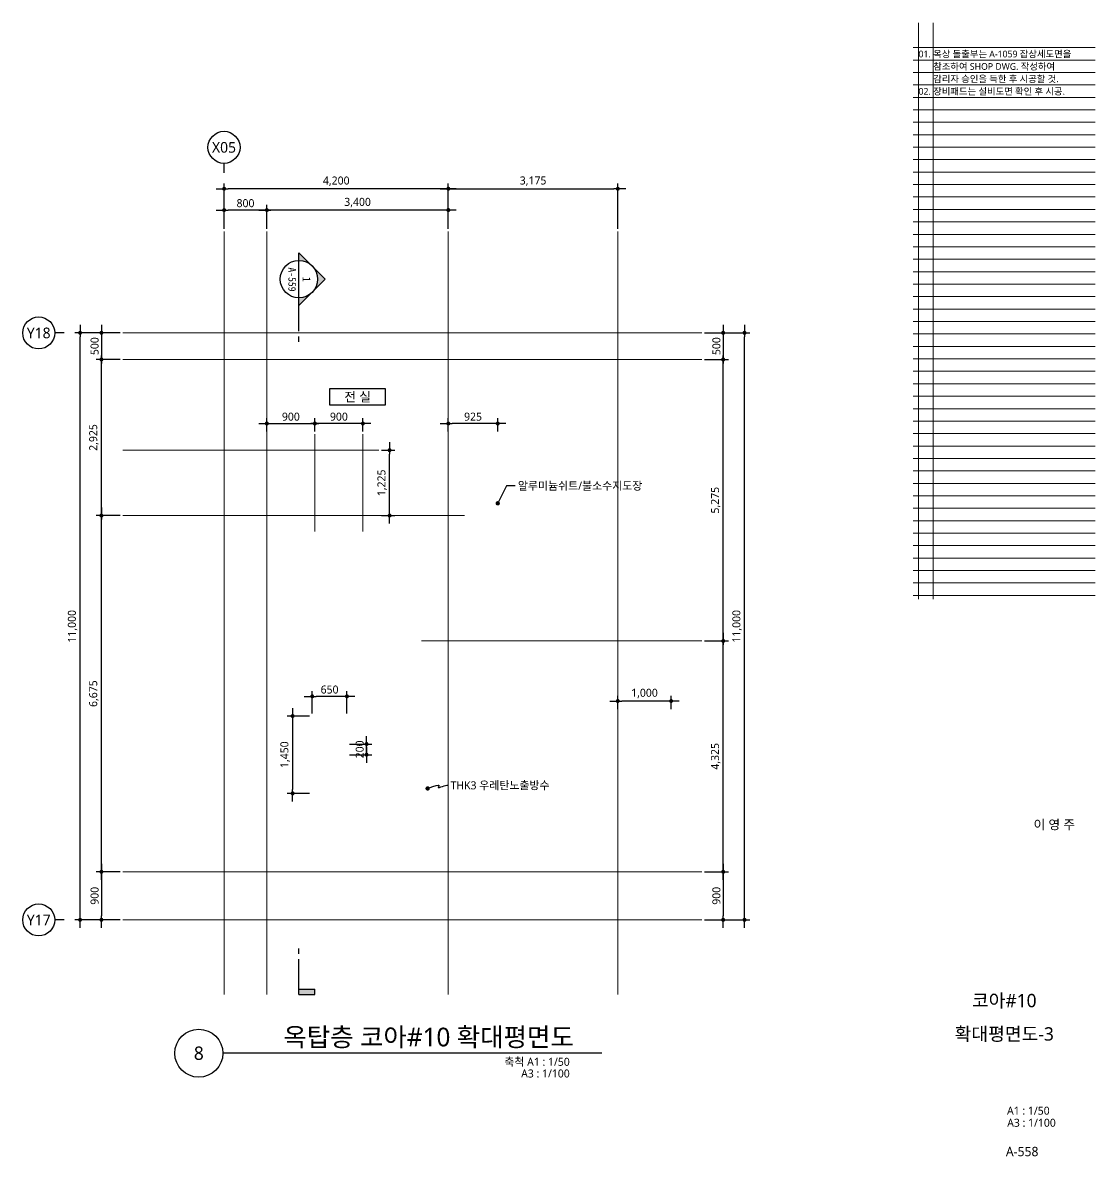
# Model space of a CAD drawing. Header units: millimetres. Extents: x 1467181 to 1850972, y 836037 to 895281.
# Drawn here: x 1569640 to 1589737, y 836037 to 857281 of the extents above; entities that cross this region are included whole.
import ezdxf
from ezdxf.enums import TextEntityAlignment as Align

# ---------------------------------------------------------------- set-up
doc = ezdxf.new("R2010")
doc.units = ezdxf.units.MM
doc.header["$MEASUREMENT"] = 0
doc.linetypes.add('CEN', pattern=[62, 60, -1, 0, -1])
doc.layers.get('0').update_dxf_attribs({"linetype": 'CONTINUOUS'})
for name, color, linetype, lineweight in [('A-AXIS-BUBL', 7, 'CONTINUOUS', 25), ('A-BORD-TEXT', 3, 'CONTINUOUS', 25), ('A-CNTL', 1, 'CEN', 15), ('A-DIMS', 7, 'CONTINUOUS', 25), ('A-MKXS-LEAD', 7, 'CONTINUOUS', 25), ('A-MKXS-MAK1', 3, 'CONTINUOUS', 25), ('A-MKXS-TEXT1', 3, 'CONTINUOUS', 25), ('A-MKXS-TEXT2', 7, 'CONTINUOUS', 25), ('A-MKXX-NAME', 3, 'CONTINUOUS', 25), ('A-MKXX-SYMB', 7, 'CONTINUOUS', 25), ('A-XXXX-SYMB', 7, 'CONTINUOUS', 25), ('A-XXXX-TXT1', 3, 'CONTINUOUS', 25), ('A-XXXX-TXT2', 3, 'CONTINUOUS', 25)]:
    doc.layers.add(name, color=color, linetype=linetype, lineweight=lineweight)
doc.layers.add('A-XXXX-NPLT', color=144, linetype='CONTINUOUS', lineweight=15, plot=False)
doc.styles.add('HY울릉도L', font='')
doc.styles.add('돋움체', font='')
doc.styles.add('맑은 고딕', font='malgun.ttf')
doc.styles.add('맑은고딕', font='malgun.ttf')
doc.styles.get('HY울릉도L').set_extended_font_data('HYwulM')
doc.styles.get('돋움체').set_extended_font_data('DotumChe')
doc.dimstyles.new('CDIM', dxfattribs={"dimtxt": 3, "dimasz": 1.5, "dimexe": 2, "dimexo": 1, "dimgap": 1, "dimtad": 1, "dimdec": 0, "dimrnd": 0.5, "dimzin": 0, "dimdsep": 32, "dimlunit": 6, "dimtxsty": 'HY울릉도L', "dimblk1": '_CIDOT', "dimblk2": '_CIDOT', "dimsah": 1, "dimcen": 5.5, "dimclrd": 2, "dimclre": 2, "dimclrt": 7, "dimadec": 0, "dimazin": 0, "dimtfac": 1, "dimtdec": 0, "dimtix": 1, "dimtmove": 2, "dimatfit": 1, "dimldrblk": '_CIDOT', "dimfxl": 1, "dimtolj": 1, "dimtzin": 0, "dimlwd": -1, "dimarcsym": 0})

# ---------------------------------------------------------------- blocks, each defined once
blk = doc.blocks.new('_CIDOT')
at = {"color": 0, "linetype": 'ByBlock'}
blk.add_line((2, 0), (-1, 0), dxfattribs=at)
at = {"color": 0, "linetype": 'ByBlock', "const_width": 0.5}
blk.add_lwpolyline([(-0.25, 0, 1), (0.25, 0, 1)], format="xyb", close=True, dxfattribs=at)
blk = doc.blocks.new('*D843')
at = {"layer": 'A-DIMS', "lineweight": -2, "transparency": 16777216}
for p, q in [((1574215, 853419), (1574215, 853869)), ((1577615, 853419), (1577615, 853869))]:
    blk.add_line(p, q, dxfattribs=at)
at = {"layer": 'A-DIMS', "transparency": 16777216}
blk.add_line((1577540, 853769), (1574290, 853769), dxfattribs=at)
at = {"layer": 'A-DIMS', "transparency": 16777216, "xscale": 75, "yscale": 75, "zscale": 75, "rotation": 180}
blk.add_blockref('_CIDOT', (1574215, 853769), dxfattribs=at)
at = {"layer": 'A-DIMS', "transparency": 16777216, "xscale": 75, "yscale": 75, "zscale": 75}
blk.add_blockref('_CIDOT', (1577615, 853769), dxfattribs=at)
at = {"layer": 'A-DIMS', "color": 3, "transparency": 16777216, "insert": (1575915, 853909), "char_height": 150, "attachment_point": 5, "style": '맑은고딕'}
blk.add_mtext('\\A1;3,400', dxfattribs=at)
blk = doc.blocks.new('*D844')
at = {"layer": 'A-DIMS', "lineweight": -2, "transparency": 16777216}
for p, q in [((1571465, 841369), (1571015, 841369)), ((1571465, 840469), (1571015, 840469))]:
    blk.add_line(p, q, dxfattribs=at)
at = {"layer": 'A-DIMS', "transparency": 16777216}
blk.add_line((1571115, 841294), (1571115, 840544), dxfattribs=at)
at = {"layer": 'A-DIMS', "transparency": 16777216, "xscale": 75, "yscale": 75, "zscale": 75}
for p, rotation in [((1571115, 841369), 90), ((1571115, 840469), 270)]:
    blk.add_blockref('_CIDOT', p, dxfattribs=dict(at, rotation=rotation))
at = {"layer": 'A-DIMS', "color": 3, "transparency": 16777216, "insert": (1570988, 840919), "char_height": 150, "attachment_point": 5, "rotation": 90, "style": '맑은고딕'}
blk.add_mtext('\\A1;900', dxfattribs=at)
blk = doc.blocks.new('*D845')
at = {"layer": 'A-DIMS', "lineweight": -2, "transparency": 16777216}
for p, q in [((1573415, 853419), (1573415, 853869)), ((1574215, 853419), (1574215, 853869))]:
    blk.add_line(p, q, dxfattribs=at)
at = {"layer": 'A-DIMS', "transparency": 16777216}
blk.add_line((1574140, 853769), (1573490, 853769), dxfattribs=at)
at = {"layer": 'A-DIMS', "transparency": 16777216, "xscale": 75, "yscale": 75, "zscale": 75, "rotation": 180}
blk.add_blockref('_CIDOT', (1573415, 853769), dxfattribs=at)
at = {"layer": 'A-DIMS', "transparency": 16777216, "xscale": 75, "yscale": 75, "zscale": 75}
blk.add_blockref('_CIDOT', (1574215, 853769), dxfattribs=at)
at = {"layer": 'A-DIMS', "color": 3, "transparency": 16777216, "insert": (1573815, 853897), "char_height": 150, "attachment_point": 5, "style": '맑은고딕'}
blk.add_mtext('\\A1;800', dxfattribs=at)
blk = doc.blocks.new('*D846')
at = {"layer": 'A-DIMS', "lineweight": -2, "transparency": 16777216}
for p, q in [((1573415, 853419), (1573415, 854269)), ((1577615, 853419), (1577615, 854269))]:
    blk.add_line(p, q, dxfattribs=at)
at = {"layer": 'A-DIMS', "transparency": 16777216}
blk.add_line((1577540, 854169), (1573490, 854169), dxfattribs=at)
at = {"layer": 'A-DIMS', "transparency": 16777216, "xscale": 75, "yscale": 75, "zscale": 75, "rotation": 180}
blk.add_blockref('_CIDOT', (1573415, 854169), dxfattribs=at)
at = {"layer": 'A-DIMS', "transparency": 16777216, "xscale": 75, "yscale": 75, "zscale": 75}
blk.add_blockref('_CIDOT', (1577615, 854169), dxfattribs=at)
at = {"layer": 'A-DIMS', "color": 3, "transparency": 16777216, "insert": (1575515, 854309), "char_height": 150, "attachment_point": 5, "style": '맑은고딕'}
blk.add_mtext('\\A1;4,200', dxfattribs=at)
blk = doc.blocks.new('*D847')
at = {"layer": 'A-DIMS', "lineweight": -2, "transparency": 16777216}
for p, q in [((1571465, 851469), (1570615, 851469)), ((1571465, 840469), (1570615, 840469))]:
    blk.add_line(p, q, dxfattribs=at)
at = {"layer": 'A-DIMS', "transparency": 16777216}
blk.add_line((1570715, 840544), (1570715, 851394), dxfattribs=at)
at = {"layer": 'A-DIMS', "transparency": 16777216, "xscale": 75, "yscale": 75, "zscale": 75}
for p, rotation in [((1570715, 851469), 90), ((1570715, 840469), 270)]:
    blk.add_blockref('_CIDOT', p, dxfattribs=dict(at, rotation=rotation))
at = {"layer": 'A-DIMS', "color": 3, "transparency": 16777216, "insert": (1570575, 845969), "char_height": 150, "attachment_point": 5, "rotation": 90, "style": '맑은고딕'}
blk.add_mtext('\\A1;11,000', dxfattribs=at)
blk = doc.blocks.new('*D848')
at = {"layer": 'A-DIMS', "lineweight": -2, "transparency": 16777216}
for p, q in [((1571465, 851469), (1571015, 851469)), ((1571465, 850969), (1571015, 850969))]:
    blk.add_line(p, q, dxfattribs=at)
at = {"layer": 'A-DIMS', "transparency": 16777216}
blk.add_line((1571115, 851394), (1571115, 851044), dxfattribs=at)
at = {"layer": 'A-DIMS', "transparency": 16777216, "xscale": 75, "yscale": 75, "zscale": 75}
for p, rotation in [((1571115, 851469), 90), ((1571115, 850969), 270)]:
    blk.add_blockref('_CIDOT', p, dxfattribs=dict(at, rotation=rotation))
at = {"layer": 'A-DIMS', "color": 3, "transparency": 16777216, "insert": (1570988, 851219), "char_height": 150, "attachment_point": 5, "rotation": 90, "style": '맑은고딕'}
blk.add_mtext('\\A1;500', dxfattribs=at)
blk = doc.blocks.new('*D849')
at = {"layer": 'A-DIMS', "lineweight": -2, "transparency": 16777216}
for p, q in [((1571465, 848044), (1571015, 848044)), ((1571465, 841369), (1571015, 841369))]:
    blk.add_line(p, q, dxfattribs=at)
at = {"layer": 'A-DIMS', "transparency": 16777216}
blk.add_line((1571115, 841444), (1571115, 847969), dxfattribs=at)
at = {"layer": 'A-DIMS', "transparency": 16777216, "xscale": 75, "yscale": 75, "zscale": 75}
for p, rotation in [((1571115, 848044), 90), ((1571115, 841369), 270)]:
    blk.add_blockref('_CIDOT', p, dxfattribs=dict(at, rotation=rotation))
at = {"layer": 'A-DIMS', "color": 3, "transparency": 16777216, "insert": (1570975, 844707), "char_height": 150, "attachment_point": 5, "rotation": 90, "style": '맑은고딕'}
blk.add_mtext('\\A1;6,675', dxfattribs=at)
blk = doc.blocks.new('*D850')
at = {"layer": 'A-DIMS', "lineweight": -2, "transparency": 16777216}
for p, q in [((1571465, 850969), (1571015, 850969)), ((1571465, 848044), (1571015, 848044))]:
    blk.add_line(p, q, dxfattribs=at)
at = {"layer": 'A-DIMS', "transparency": 16777216}
blk.add_line((1571115, 848119), (1571115, 850894), dxfattribs=at)
at = {"layer": 'A-DIMS', "transparency": 16777216, "xscale": 75, "yscale": 75, "zscale": 75}
for p, rotation in [((1571115, 850969), 90), ((1571115, 848044), 270)]:
    blk.add_blockref('_CIDOT', p, dxfattribs=dict(at, rotation=rotation))
at = {"layer": 'A-DIMS', "color": 3, "transparency": 16777216, "insert": (1570975, 849507), "char_height": 150, "attachment_point": 5, "rotation": 90, "style": '맑은고딕'}
blk.add_mtext('\\A1;2,925', dxfattribs=at)
blk = doc.blocks.new('*D851')
at = {"layer": 'A-DIMS', "lineweight": -2, "transparency": 16777216}
for p, q in [((1575115, 849619), (1575115, 849869)), ((1576015, 849619), (1576015, 849869))]:
    blk.add_line(p, q, dxfattribs=at)
at = {"layer": 'A-DIMS', "transparency": 16777216}
blk.add_line((1575940, 849769), (1575190, 849769), dxfattribs=at)
at = {"layer": 'A-DIMS', "transparency": 16777216, "xscale": 75, "yscale": 75, "zscale": 75, "rotation": 180}
blk.add_blockref('_CIDOT', (1575115, 849769), dxfattribs=at)
at = {"layer": 'A-DIMS', "transparency": 16777216, "xscale": 75, "yscale": 75, "zscale": 75}
blk.add_blockref('_CIDOT', (1576015, 849769), dxfattribs=at)
at = {"layer": 'A-DIMS', "color": 3, "transparency": 16777216, "insert": (1575565, 849897), "char_height": 150, "attachment_point": 5, "style": '맑은고딕'}
blk.add_mtext('\\A1;900', dxfattribs=at)
blk = doc.blocks.new('*D852')
at = {"layer": 'A-DIMS', "lineweight": -2, "transparency": 16777216}
for p, q in [((1574215, 849619), (1574215, 849869)), ((1575115, 849619), (1575115, 849869))]:
    blk.add_line(p, q, dxfattribs=at)
at = {"layer": 'A-DIMS', "transparency": 16777216}
blk.add_line((1574290, 849769), (1575040, 849769), dxfattribs=at)
at = {"layer": 'A-DIMS', "transparency": 16777216, "xscale": 75, "yscale": 75, "zscale": 75, "rotation": 180}
blk.add_blockref('_CIDOT', (1574215, 849769), dxfattribs=at)
at = {"layer": 'A-DIMS', "transparency": 16777216, "xscale": 75, "yscale": 75, "zscale": 75}
blk.add_blockref('_CIDOT', (1575115, 849769), dxfattribs=at)
at = {"layer": 'A-DIMS', "color": 3, "transparency": 16777216, "insert": (1574665, 849897), "char_height": 150, "attachment_point": 5, "style": '맑은고딕'}
blk.add_mtext('\\A1;900', dxfattribs=at)
blk = doc.blocks.new('*D853')
at = {"layer": 'A-DIMS', "lineweight": -2, "transparency": 16777216}
for p, q in [((1576365, 849269), (1576615, 849269)), ((1576365, 848044), (1576615, 848044))]:
    blk.add_line(p, q, dxfattribs=at)
at = {"layer": 'A-DIMS', "transparency": 16777216}
blk.add_line((1576515, 848119), (1576515, 849194), dxfattribs=at)
at = {"layer": 'A-DIMS', "transparency": 16777216, "xscale": 75, "yscale": 75, "zscale": 75}
for p, rotation in [((1576515, 849269), 90), ((1576515, 848044), 270)]:
    blk.add_blockref('_CIDOT', p, dxfattribs=dict(at, rotation=rotation))
at = {"layer": 'A-DIMS', "color": 3, "transparency": 16777216, "insert": (1576375, 848657), "char_height": 150, "attachment_point": 5, "rotation": 90, "style": '맑은고딕'}
blk.add_mtext('\\A1;1,225', dxfattribs=at)
blk = doc.blocks.new('*D854')
at = {"layer": 'A-DIMS', "lineweight": -2, "transparency": 16777216}
for p, q in [((1582415, 841369), (1582865, 841369)), ((1582415, 840469), (1582865, 840469))]:
    blk.add_line(p, q, dxfattribs=at)
at = {"layer": 'A-DIMS', "transparency": 16777216}
blk.add_line((1582765, 841294), (1582765, 840544), dxfattribs=at)
at = {"layer": 'A-DIMS', "transparency": 16777216, "xscale": 75, "yscale": 75, "zscale": 75}
for p, rotation in [((1582765, 841369), 90), ((1582765, 840469), 270)]:
    blk.add_blockref('_CIDOT', p, dxfattribs=dict(at, rotation=rotation))
at = {"layer": 'A-DIMS', "color": 3, "transparency": 16777216, "insert": (1582638, 840919), "char_height": 150, "attachment_point": 5, "rotation": 90, "style": '맑은고딕'}
blk.add_mtext('\\A1;900', dxfattribs=at)
blk = doc.blocks.new('*D855')
at = {"layer": 'A-DIMS', "lineweight": -2, "transparency": 16777216}
for p, q in [((1582415, 851469), (1583265, 851469)), ((1582415, 840469), (1583265, 840469))]:
    blk.add_line(p, q, dxfattribs=at)
at = {"layer": 'A-DIMS', "transparency": 16777216}
blk.add_line((1583165, 840544), (1583165, 851394), dxfattribs=at)
at = {"layer": 'A-DIMS', "transparency": 16777216, "xscale": 75, "yscale": 75, "zscale": 75}
for p, rotation in [((1583165, 851469), 90), ((1583165, 840469), 270)]:
    blk.add_blockref('_CIDOT', p, dxfattribs=dict(at, rotation=rotation))
at = {"layer": 'A-DIMS', "color": 3, "transparency": 16777216, "insert": (1583025, 845969), "char_height": 150, "attachment_point": 5, "rotation": 90, "style": '맑은고딕'}
blk.add_mtext('\\A1;11,000', dxfattribs=at)
blk = doc.blocks.new('*D856')
at = {"layer": 'A-DIMS', "lineweight": -2, "transparency": 16777216}
for p, q in [((1582415, 851469), (1582865, 851469)), ((1582415, 850969), (1582865, 850969))]:
    blk.add_line(p, q, dxfattribs=at)
at = {"layer": 'A-DIMS', "transparency": 16777216}
blk.add_line((1582765, 851394), (1582765, 851044), dxfattribs=at)
at = {"layer": 'A-DIMS', "transparency": 16777216, "xscale": 75, "yscale": 75, "zscale": 75}
for p, rotation in [((1582765, 851469), 90), ((1582765, 850969), 270)]:
    blk.add_blockref('_CIDOT', p, dxfattribs=dict(at, rotation=rotation))
at = {"layer": 'A-DIMS', "color": 3, "transparency": 16777216, "insert": (1582638, 851219), "char_height": 150, "attachment_point": 5, "rotation": 90, "style": '맑은고딕'}
blk.add_mtext('\\A1;500', dxfattribs=at)
blk = doc.blocks.new('*D857')
at = {"layer": 'A-DIMS', "lineweight": -2, "transparency": 16777216}
for p, q in [((1582415, 845694), (1582865, 845694)), ((1582415, 841369), (1582865, 841369))]:
    blk.add_line(p, q, dxfattribs=at)
at = {"layer": 'A-DIMS', "transparency": 16777216}
blk.add_line((1582765, 841444), (1582765, 845619), dxfattribs=at)
at = {"layer": 'A-DIMS', "transparency": 16777216, "xscale": 75, "yscale": 75, "zscale": 75}
for p, rotation in [((1582765, 845694), 90), ((1582765, 841369), 270)]:
    blk.add_blockref('_CIDOT', p, dxfattribs=dict(at, rotation=rotation))
at = {"layer": 'A-DIMS', "color": 3, "transparency": 16777216, "insert": (1582625, 843532), "char_height": 150, "attachment_point": 5, "rotation": 90, "style": '맑은고딕'}
blk.add_mtext('\\A1;4,325', dxfattribs=at)
blk = doc.blocks.new('*D858')
at = {"layer": 'A-DIMS', "lineweight": -2, "transparency": 16777216}
for p, q in [((1582415, 850969), (1582865, 850969)), ((1582415, 845694), (1582865, 845694))]:
    blk.add_line(p, q, dxfattribs=at)
at = {"layer": 'A-DIMS', "transparency": 16777216}
blk.add_line((1582765, 845769), (1582765, 850894), dxfattribs=at)
at = {"layer": 'A-DIMS', "transparency": 16777216, "xscale": 75, "yscale": 75, "zscale": 75}
for p, rotation in [((1582765, 850969), 90), ((1582765, 845694), 270)]:
    blk.add_blockref('_CIDOT', p, dxfattribs=dict(at, rotation=rotation))
at = {"layer": 'A-DIMS', "color": 3, "transparency": 16777216, "insert": (1582625, 848332), "char_height": 150, "attachment_point": 5, "rotation": 90, "style": '맑은고딕'}
blk.add_mtext('\\A1;5,275', dxfattribs=at)
blk = doc.blocks.new('*D859')
at = {"layer": 'A-DIMS', "lineweight": -2, "transparency": 16777216}
for p, q in [((1577615, 853419), (1577615, 854269)), ((1580790, 853419), (1580790, 854269))]:
    blk.add_line(p, q, dxfattribs=at)
at = {"layer": 'A-DIMS', "transparency": 16777216}
blk.add_line((1577690, 854169), (1580715, 854169), dxfattribs=at)
at = {"layer": 'A-DIMS', "transparency": 16777216, "xscale": 75, "yscale": 75, "zscale": 75, "rotation": 180}
blk.add_blockref('_CIDOT', (1577615, 854169), dxfattribs=at)
at = {"layer": 'A-DIMS', "transparency": 16777216, "xscale": 75, "yscale": 75, "zscale": 75}
blk.add_blockref('_CIDOT', (1580790, 854169), dxfattribs=at)
at = {"layer": 'A-DIMS', "color": 3, "transparency": 16777216, "insert": (1579203, 854310), "char_height": 150, "attachment_point": 5, "style": '맑은고딕'}
blk.add_mtext('\\A1;3,175', dxfattribs=at)
blk = doc.blocks.new('CORE 10- 단면')
at = {"layer": 'A-MKXS-MAK1'}
blk.add_hatch(color=256, dxfattribs=at).paths.add_polyline_path([(22637, 13298), (22637, 13398), (22937, 13398), (22937, 13298)])
h = blk.add_hatch(color=256, dxfattribs=at)
h.paths.add_polyline_path([(22442, -7), (22690, 241, 0.414214), (22690, -254)])
h.paths.add_polyline_path([(22690, 241), (22937, 488), (22937, 343, 0.198912)])
h.paths.add_polyline_path([(22690, -254, 0.198912), (22937, -357), (22937, -502)])
for p, q in [((22637, 13398), (22637, 13298)), ((22937, 13398), (22637, 13398)), ((22937, 13398), (22937, 12735)), ((22937, 13298), (22637, 13298)), ((22937, 12635), (22937, 12535)), ((22937, 1166), (22937, 1066)), ((22937, 966), (22937, -502)), ((22937, 488), (22442, -7)), ((22937, -502), (22442, -7))]:
    blk.add_line(p, q, dxfattribs=at)
blk.add_circle((22937, -7), 350, dxfattribs=at)
at = {"layer": 'A-MKXS-TEXT2', "style": '돋움체'}
for s, height, p in [('A-559', 140, (23065, 0)), ('1', 150, (22793, -2))]:
    blk.add_text(s, height=height, rotation=90, dxfattribs=at).set_placement(p, align=Align.MIDDLE)
blk = doc.blocks.new('*D869')
at = {"layer": 'A-DIMS', "lineweight": -2, "transparency": 16777216}
for p, q in [((1577615, 849619), (1577615, 849869)), ((1578540, 849619), (1578540, 849869))]:
    blk.add_line(p, q, dxfattribs=at)
at = {"layer": 'A-DIMS', "transparency": 16777216}
blk.add_line((1578465, 849769), (1577690, 849769), dxfattribs=at)
at = {"layer": 'A-DIMS', "transparency": 16777216, "xscale": 75, "yscale": 75, "zscale": 75, "rotation": 180}
blk.add_blockref('_CIDOT', (1577615, 849769), dxfattribs=at)
at = {"layer": 'A-DIMS', "transparency": 16777216, "xscale": 75, "yscale": 75, "zscale": 75}
blk.add_blockref('_CIDOT', (1578540, 849769), dxfattribs=at)
at = {"layer": 'A-DIMS', "color": 3, "transparency": 16777216, "insert": (1578078, 849897), "char_height": 150, "attachment_point": 5, "style": '맑은고딕'}
blk.add_mtext('\\A1;925', dxfattribs=at)
blk = doc.blocks.new('*D870')
at = {"layer": 'A-DIMS', "lineweight": -2, "transparency": 16777216}
for p, q in [((1580790, 844419), (1580790, 844669)), ((1581790, 844419), (1581790, 844669))]:
    blk.add_line(p, q, dxfattribs=at)
at = {"layer": 'A-DIMS', "transparency": 16777216}
blk.add_line((1581715, 844569), (1580865, 844569), dxfattribs=at)
at = {"layer": 'A-DIMS', "transparency": 16777216, "xscale": 75, "yscale": 75, "zscale": 75, "rotation": 180}
blk.add_blockref('_CIDOT', (1580790, 844569), dxfattribs=at)
at = {"layer": 'A-DIMS', "transparency": 16777216, "xscale": 75, "yscale": 75, "zscale": 75}
blk.add_blockref('_CIDOT', (1581790, 844569), dxfattribs=at)
at = {"layer": 'A-DIMS', "color": 3, "transparency": 16777216, "insert": (1581290, 844710), "char_height": 150, "attachment_point": 5, "style": '맑은고딕'}
blk.add_mtext('\\A1;1,000', dxfattribs=at)
blk = doc.blocks.new('NOTE(220317)')
at = {"layer": 'A-XXXX-NPLT'}
for p, q in [((1010649.8, 179732.7), (1010649.8, 175412.7)), ((1010759.8, 179732.7), (1010759.8, 175412.7)), ((1010609.8, 179546.1), (1011974.8, 179546.1)), ((1010609.8, 179452.7), (1011974.8, 179452.7)), ((1010609.8, 179359.4), (1011974.8, 179359.4)), ((1010609.8, 179266.1), (1011974.8, 179266.1)), ((1010609.8, 179172.7), (1011974.8, 179172.7)), ((1010609.8, 179079.4), (1011974.8, 179079.4)), ((1010609.8, 178986.1), (1011974.8, 178986.1)), ((1010609.8, 178892.7), (1011974.8, 178892.7)), ((1010609.8, 178799.4), (1011974.8, 178799.4)), ((1010609.8, 178706.1), (1011974.8, 178706.1)), ((1010609.8, 178612.7), (1011974.8, 178612.7)), ((1010609.8, 178519.4), (1011974.8, 178519.4)), ((1010609.8, 178426.1), (1011974.8, 178426.1)), ((1010609.8, 178332.7), (1011974.8, 178332.7)), ((1010609.8, 178239.4), (1011974.8, 178239.4)), ((1010609.8, 178146.1), (1011974.8, 178146.1)), ((1010609.8, 178052.7), (1011974.8, 178052.7)), ((1010609.8, 177959.4), (1011974.8, 177959.4)), ((1010609.8, 177866.1), (1011974.8, 177866.1)), ((1010609.8, 177772.7), (1011974.8, 177772.7)), ((1010609.8, 177679.4), (1011974.8, 177679.4)), ((1010609.8, 177586.1), (1011974.8, 177586.1)), ((1010609.8, 177492.7), (1011974.8, 177492.7)), ((1010609.8, 177399.4), (1011974.8, 177399.4)), ((1010609.8, 177306.1), (1011974.8, 177306.1)), ((1010609.8, 177212.7), (1011974.8, 177212.7)), ((1010609.8, 177119.4), (1011974.8, 177119.4)), ((1010609.8, 177026.1), (1011974.8, 177026.1)), ((1010609.8, 176932.7), (1011974.8, 176932.7)), ((1010609.8, 176839.4), (1011974.8, 176839.4)), ((1010609.8, 176746.1), (1011974.8, 176746.1)), ((1010609.8, 176652.7), (1011974.8, 176652.7)), ((1010609.8, 176559.4), (1011974.8, 176559.4)), ((1010609.8, 176466.1), (1011974.8, 176466.1)), ((1010609.8, 176372.7), (1011974.8, 176372.7)), ((1010609.8, 176279.4), (1011974.8, 176279.4)), ((1010609.8, 176186.1), (1011974.8, 176186.1)), ((1010609.8, 176092.7), (1011974.8, 176092.7)), ((1010609.8, 175999.4), (1011974.8, 175999.4)), ((1010609.8, 175906.1), (1011974.8, 175906.1)), ((1010609.8, 175812.7), (1011974.8, 175812.7)), ((1010609.8, 175719.4), (1011974.8, 175719.4)), ((1010609.8, 175626.1), (1011974.8, 175626.1)), ((1010609.8, 175532.7), (1011974.8, 175532.7)), ((1010609.8, 175439.4), (1011974.8, 175439.4))]:
    blk.add_line(p, q, dxfattribs=at)
blk = doc.blocks.new('NOTE_확대평면도_1')
at = {"layer": 'A-XXXX-TXT2', "style": '맑은 고딕'}
for s, p in [('01.', (7576.5, 4901.4)), ('옥상 돌출부는 A-1059 잡상세도면을', (7631.5, 4901.4)), ('참조하여 SHOP DWG. 작성하여', (7631.5, 4854.8)), ('감리자 승인을 득한 후 시공할 것.', (7631.5, 4808.1)), ('02.', (7576.5, 4761.4)), ('장비패드는 설비도면 확인 후 시공.', (7631.5, 4761.4))]:
    blk.add_text(s, height=25, dxfattribs=at).set_placement(p, align=Align.MIDDLE_LEFT)
blk = doc.blocks.new('*D912')
at = {"layer": 'A-DIMS', "lineweight": -2, "transparency": 16777216}
for p, q in [((1575065, 844338), (1575065, 844756)), ((1575715, 844338), (1575715, 844756))]:
    blk.add_line(p, q, dxfattribs=at)
at = {"layer": 'A-DIMS', "transparency": 16777216}
blk.add_line((1575640, 844656), (1575140, 844656), dxfattribs=at)
at = {"layer": 'A-DIMS', "transparency": 16777216, "xscale": 75, "yscale": 75, "zscale": 75, "rotation": 180}
blk.add_blockref('_CIDOT', (1575065, 844656), dxfattribs=at)
at = {"layer": 'A-DIMS', "transparency": 16777216, "xscale": 75, "yscale": 75, "zscale": 75}
blk.add_blockref('_CIDOT', (1575715, 844656), dxfattribs=at)
at = {"layer": 'A-DIMS', "color": 3, "transparency": 16777216, "insert": (1575390, 844783), "char_height": 150, "attachment_point": 5, "style": '맑은고딕'}
blk.add_mtext('\\A1;650', dxfattribs=at)
blk = doc.blocks.new('*D913')
at = {"layer": 'A-DIMS', "lineweight": -2, "transparency": 16777216}
for p, q in [((1575015, 844288), (1574598, 844288)), ((1575016, 842838), (1574598, 842838))]:
    blk.add_line(p, q, dxfattribs=at)
at = {"layer": 'A-DIMS', "transparency": 16777216}
blk.add_line((1574698, 844213), (1574698, 842913), dxfattribs=at)
at = {"layer": 'A-DIMS', "transparency": 16777216, "xscale": 75, "yscale": 75, "zscale": 75}
for p, rotation in [((1574698, 844288), 90), ((1574698, 842838), 270)]:
    blk.add_blockref('_CIDOT', p, dxfattribs=dict(at, rotation=rotation))
at = {"layer": 'A-DIMS', "color": 3, "transparency": 16777216, "insert": (1574557, 843563), "char_height": 150, "attachment_point": 5, "rotation": 90, "style": '맑은고딕'}
blk.add_mtext('\\A1;1,450', dxfattribs=at)
blk = doc.blocks.new('*D914')
at = {"layer": 'A-DIMS', "transparency": 16777216}
for p, q in [((1576083, 843838), (1576083, 843913)), ((1576083, 843563), (1576083, 843763)), ((1576083, 843488), (1576083, 843413))]:
    blk.add_line(p, q, dxfattribs=at)
at = {"layer": 'A-DIMS', "lineweight": -2, "transparency": 16777216}
for p, q in [((1575765, 843763), (1576183, 843763)), ((1575765, 843563), (1576183, 843563))]:
    blk.add_line(p, q, dxfattribs=at)
at = {"layer": 'A-DIMS', "transparency": 16777216, "xscale": 75, "yscale": 75, "zscale": 75}
for p, rotation in [((1576083, 843763), 270), ((1576083, 843563), 90)]:
    blk.add_blockref('_CIDOT', p, dxfattribs=dict(at, rotation=rotation))
at = {"layer": 'A-DIMS', "color": 3, "transparency": 16777216, "insert": (1575955, 843663), "char_height": 150, "attachment_point": 5, "rotation": 90, "style": '맑은고딕'}
blk.add_mtext('\\A1;200', dxfattribs=at)

msp = doc.modelspace()

# ---------------------------------------------------------------- linework, layer by layer
at = {"layer": 'A-AXIS-BUBL', "ltscale": 0.2}
for p, q in [((1573415.1, 854469.4), (1573415.1, 854644.4)), ((1570415.1, 851469.4), (1570240.1, 851469.4)), ((1570415.1, 840469.4), (1570240.1, 840469.4))]:
    msp.add_line(p, q, dxfattribs=at)
for centre in [(1573412.2, 854944.4), (1569940.1, 851466.4), (1569940.1, 840466.4)]:
    msp.add_circle(centre, 300, dxfattribs=at)
at = {"layer": 'A-CNTL'}
for p, q in [((1573415.1, 839069.4), (1573415.1, 853369.4)), ((1574215.1, 839069.4), (1574215.1, 853369.4)), ((1577615.1, 839069.4), (1577615.1, 853369.4)), ((1580790.1, 839069.4), (1580790.1, 853369.4)), ((1571515.1, 851469.4), (1582365.1, 851469.4)), ((1571515.1, 850969.4), (1582365.1, 850969.4)), ((1575115.1, 847744.4), (1575115.1, 849569.4)), ((1576015.1, 847744.4), (1576015.1, 849569.4)), ((1571515.1, 849269.4), (1576315.1, 849269.4)), ((1571515.1, 848044.4), (1577915.1, 848044.4)), ((1577115.1, 845694.4), (1582365.1, 845694.4)), ((1571515.1, 841369.4), (1582365.1, 841369.4)), ((1571515.1, 840469.4), (1582365.1, 840469.4))]:
    msp.add_line(p, q, dxfattribs=at)
at = {"layer": 'A-MKXS-LEAD'}
for points in [[(1578868.2, 848601.7), (1578704.2, 848601.7), (1578704.2, 848601.7), (1578540.1, 848273.6), (1578540.1, 848273.6)], [(1577226.7, 842929.8), (1577324.4, 842966.6), (1577388.1, 842986.5), (1577424.4, 842993), (1577439.8, 842989.5), (1577440.9, 842979.6), (1577434.4, 842966.8), (1577426.9, 842954.6), (1577424.9, 842946.5), (1577433.6, 842945.2), (1577451.7, 842949.6), (1577476.6, 842957.8), (1577505.5, 842967.9), (1577535.7, 842978), (1577564.5, 842986.2), (1577589.2, 842990.5), (1577607, 842989.1)]]:
    msp.add_lwpolyline(points, dxfattribs=at)
at = {"layer": 'A-MKXS-LEAD', "const_width": 40}
for points in [[(1578519.4, 848275.7, 1), (1578560.9, 848271.5, 1)], [(1577206.8, 842932.2, 1), (1577248.2, 842928, 1)]]:
    msp.add_lwpolyline(points, format="xyb", close=True, dxfattribs=at)
at = {"layer": 'A-MKXX-SYMB'}
msp.add_lwpolyline([(1576440.1, 850419.4), (1575390.1, 850419.4), (1575390.1, 850119.4), (1576440.1, 850119.4)], close=True, dxfattribs=at)
at = {"layer": 'A-XXXX-SYMB'}
msp.add_line((1580490.1, 837969.4), (1573390.1, 837969.4), dxfattribs=at)
msp.add_circle((1572940.1, 837969.4), 450, dxfattribs=at)

# ---------------------------------------------------------------- block references
for name, p, xscale, yscale, zscale in [('NOTE(220317)', (-940200, 407948.8), 2.499999981306344, 2.499999981306344, 2.499999981306344), ('NOTE_확대평면도_1', (1548542, 832186), 4.999999962612687, 4.999999962612687, 4.999999962612687)]:
    msp.add_blockref(name, p, dxfattribs=dict(xscale=xscale, yscale=yscale, zscale=zscale))
at = {"layer": 'A-DIMS', "rotation": 180}
msp.add_blockref('CORE 10- 단면', (1597752.5, 852467.8), dxfattribs=at)

# ---------------------------------------------------------------- texts
at = {"layer": 'A-BORD-TEXT', "style": '맑은고딕'}
for s, height, p in [('이 영 주', 175, (1589356.3, 842165.5)), ('A1 : 1/50', 150, (1588881.5, 836817.8)), ('A3 : 1/100', 150, (1588996.4, 836591)), ('A-558', 175, (1588671.7, 836039.2))]:
    msp.add_text(s, height=height, dxfattribs=at).set_placement(p, align=Align.RIGHT)
for s, p in [('코아#10', (1588030.7, 838955.6)), ('확대평면도-3', (1588030.7, 838330.6))]:
    msp.add_text(s, height=250, dxfattribs=at).set_placement(p, align=Align.MIDDLE_CENTER)
at = {"layer": 'A-MKXS-TEXT1', "style": '맑은고딕'}
for s, p in [('알루미늄쉬트/불소수지도장', (1578918.2, 848601.7)), ('THK3 우레탄노출방수', (1577657, 842989.1))]:
    msp.add_text(s, height=150, dxfattribs=at).set_placement(p, align=Align.MIDDLE_LEFT)
at = {"layer": 'A-MKXX-NAME', "style": '맑은고딕'}
msp.add_text('전 실', height=175, dxfattribs=at).set_placement((1575915.1, 850269.4), align=Align.MIDDLE_CENTER)
at = {"layer": 'A-XXXX-TXT1', "style": '맑은고딕'}
msp.add_text('옥탑층 코아#10 확대평면도', height=350, dxfattribs=at).set_placement((1579968.1, 837992), align=Align.BOTTOM_RIGHT)
msp.add_text('8', height=250, dxfattribs=at).set_placement((1572940.1, 837969.4), align=Align.MIDDLE)
for s, p in [('축척 A1 : 1/50', (1579890.2, 837883.2)), ('A3 : 1/100', (1579890.2, 837664.3))]:
    msp.add_text(s, height=150, dxfattribs=at).set_placement(p, align=Align.TOP_RIGHT)
at = {"layer": 'A-XXXX-TXT2', "ltscale": 0.2, "style": '맑은고딕'}
for s, p in [('X05', (1573412.2, 854944.4)), ('Y18', (1569940.1, 851466.4)), ('Y17', (1569940.1, 840466.4))]:
    msp.add_text(s, height=200, dxfattribs=at).set_placement(p, align=Align.MIDDLE)

# ---------------------------------------------------------------- dimensions: what is measured, and where the dimension line sits
at = {"layer": 'A-DIMS'}
for base, p1, p2, angle, picture, middle in [((1573415.1, 854169.4), (1577615.1, 853369.4), (1573415.1, 853369.4), 180, '*D846', (1575515.1, 854309.4)), ((1580790.1, 854169.4), (1577615.1, 853369.4), (1580790.1, 853369.4), 0, '*D859', (1579202.6, 854309.8)), ((1574215.1, 853769.4), (1577615.1, 853369.4), (1574215.1, 853369.4), 180, '*D843', (1575915.1, 853909.4)), ((1573415.1, 853769.4), (1574215.1, 853369.4), (1573415.1, 853369.4), 180, '*D845', (1573815.1, 853896.9)), ((1570715.1, 851469.4), (1571515.1, 840469.4), (1571515.1, 851469.4), 270, '*D847', (1570574.6, 845969.4)), ((1571115.1, 850969.4), (1571515.1, 851469.4), (1571515.1, 850969.4), 90, '*D848', (1570987.6, 851219.4)), ((1583165.1, 851469.4), (1582365.1, 840469.4), (1582365.1, 851469.4), 270, '*D855', (1583024.6, 845969.4)), ((1582765.1, 850969.4), (1582365.1, 851469.4), (1582365.1, 850969.4), 90, '*D856', (1582637.6, 851219.4)), ((1571115.1, 850969.4), (1571515.1, 848044.4), (1571515.1, 850969.4), 270, '*D850', (1570975, 849506.9)), ((1582765.1, 850969.4), (1582365.1, 845694.4), (1582365.1, 850969.4), 270, '*D858', (1582625, 848331.9)), ((1575115.1, 849769.4), (1574215.1, 849569.4), (1575115.1, 849569.4), 180, '*D852', (1574665.1, 849896.9)), ((1576515.1, 849269.4), (1576315.1, 848044.4), (1576315.1, 849269.4), 270, '*D853', (1576374.6, 848656.9)), ((1571115.1, 848044.4), (1571515.1, 841369.4), (1571515.1, 848044.4), 270, '*D849', (1570975, 844706.9)), ((1582765.1, 845694.4), (1582365.1, 841369.4), (1582365.1, 845694.4), 270, '*D857', (1582625, 843531.9)), ((1574697.9, 842838.3), (1575065.4, 844288.2), (1575065.6, 842838.3), 90, '*D913', (1574557.4, 843563.3)), ((1576082.9, 843763.3), (1575715.4, 843563.3), (1575715.4, 843763.3), 270, '*D914', (1575955.4, 843663.3)), ((1571115.1, 840469.4), (1571515.1, 841369.4), (1571515.1, 840469.4), 90, '*D844', (1570987.6, 840919.4)), ((1582765.1, 840469.4), (1582365.1, 841369.4), (1582365.1, 840469.4), 90, '*D854', (1582637.6, 840919.4))]:
    dim = msp.add_linear_dim(base=base, p1=p1, p2=p2, angle=angle, dimstyle='CDIM', override={"dimscale": 50, "dimtxsty": '맑은고딕', "dimclrd": 256, "dimclre": 256, "dimclrt": 3}, dxfattribs=at)
    dim.commit()
    dim.dimension.update_dxf_attribs({"geometry": picture, "text_midpoint": middle})
for base, p1, p2, picture, middle in [((1575115.1, 849769.4), (1576015.1, 849569.4), (1575115.1, 849569.4), '*D851', (1575565.1, 849896.9)), ((1577615.1, 849769.4), (1578540.1, 849569.4), (1577615.1, 849569.4), '*D869', (1578077.6, 849896.9)), ((1575065.4, 844655.6), (1575715.4, 844288.3), (1575065.4, 844288.3), '*D912', (1575390.4, 844783.1)), ((1580790.1, 844569.4), (1581790.1, 844369.4), (1580790.1, 844369.4), '*D870', (1581290.1, 844709.8))]:
    dim = msp.add_linear_dim(base=base, p1=p1, p2=p2, dimstyle='CDIM', override={"dimscale": 50, "dimtxsty": '맑은고딕', "dimclrd": 256, "dimclre": 256, "dimclrt": 3}, dxfattribs=at)
    dim.commit()
    dim.dimension.update_dxf_attribs({"geometry": picture, "text_midpoint": middle})

doc.saveas('drawing.dxf')
